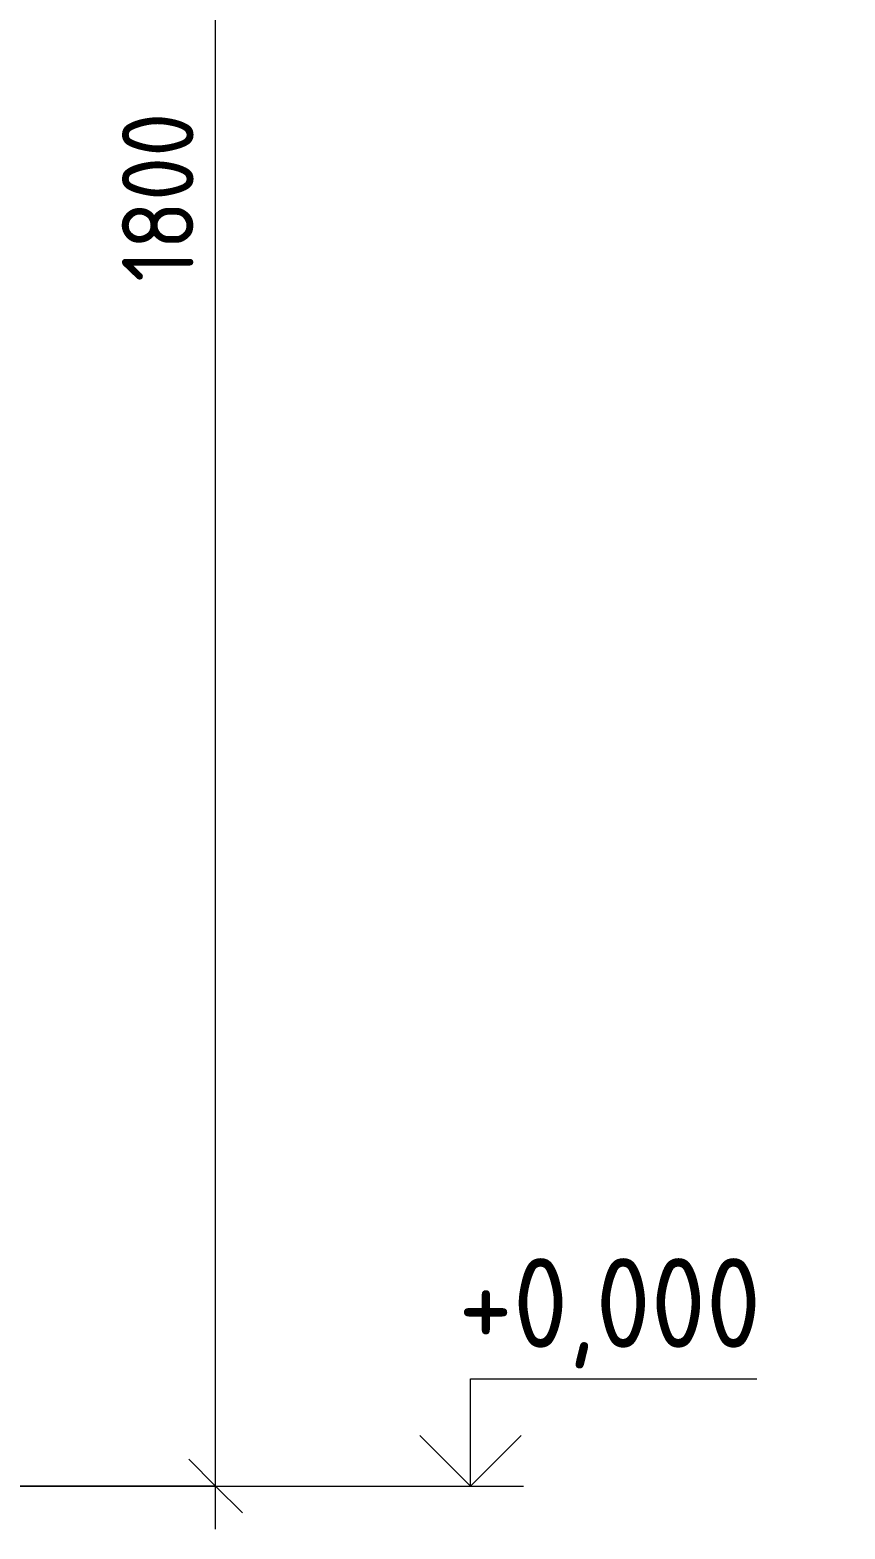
# Model space of a CAD drawing. Header units: millimetres. Extents: x 91786 to 132940, y -1987 to 10096.
# Drawn here: x 122603 to 123172, y -30 to 1017 of the extents above; entities that cross this region are included whole.
import ezdxf

# ---------------------------------------------------------------- set-up
doc = ezdxf.new("R2010")
doc.units = ezdxf.units.MM
for name, color, linetype, lineweight in [('A-ANNO-DIMS', 7, 'Continuous', 9), ('A-ANNO-DIMS-25', 7, 'Continuous', 9), ('G-ANNO-DIMS', 7, 'Continuous', 9), ('G-ANNO-DIMS-1', 7, 'Continuous', 20)]:
    doc.layers.add(name, color=color, linetype=linetype, lineweight=lineweight)
doc.styles.add('ISOCPEUR_1', font='isocpeur.ttf', dxfattribs={"width": 0.9, "height": 62.5})
doc.styles.add('ISOCPEUR_2', font='isocpeur.ttf', dxfattribs={"width": 0.9, "height": 50})
doc.dimstyles.new('ISO-2_0_0_9К_Средний_округл2_1', dxfattribs={"dimscale": 304.8, "dimtxt": 49.799059, "dimasz": 0.123031, "dimexe": 0.098425, "dimexo": 0, "dimgap": 0, "dimtad": 1, "dimdec": 0, "dimrnd": 10, "dimzin": 0, "dimdsep": 46, "dimtxsty": 'ISOCPEUR_2', "dimblk1": 'OBLIQUE', "dimblk2": 'OBLIQUE', "dimsah": 1, "dimcen": 0.09, "dimdle": 0.098425, "dimazin": 0, "dimtfac": 1, "dimtdec": 4, "dimtix": 1, "dimtmove": 0, "dimatfit": 3, "dimfxl": 1, "dimtvp": 1, "dimtolj": 1, "dimtzin": 0, "dimarcsym": 2})

# ---------------------------------------------------------------- blocks, each defined once
blk = doc.blocks.new('Высотные отметки - Стрелка_Верх-17668718-Развертка 1_66-3')
at = {"layer": 'G-ANNO-DIMS'}
for p, q in [((-94064.9, 3525), (-93864.9, 3525)), ((-94064.9, 3450), (-94064.9, 3525)), ((-94102.8, 3450), (-94027.8, 3450))]:
    blk.add_line(p, q, dxfattribs=at)
at = {"layer": 'G-ANNO-DIMS-1'}
for q in [(-94100.2, 3485.4), (-94029.5, 3485.4)]:
    blk.add_line((-94064.9, 3450), q, dxfattribs=at)
blk = doc.blocks.new('DIMBLOCK57-Развертка 1_66-3')
at = {"layer": 'A-ANNO-DIMS-25', "lineweight": 20}
for p, q in [((122732.5, 1800), (122713.7, 1818.8)), ((122732.5, 1800), (122751.2, 1781.2)), ((122732.5, 0), (122713.7, 18.7)), ((122732.5, 0), (122751.2, -18.8))]:
    blk.add_line(p, q, dxfattribs=at)
at = {"layer": 'A-ANNO-DIMS-25'}
for p, q in [((122566.3, 1800), (122762.5, 1800)), ((122732.5, 1800), (122566.3, 1800)), ((122732.5, -30), (122732.5, 1800)), ((122577.3, 0), (122762.5, 0)), ((122732.5, 0), (122577.3, 0))]:
    blk.add_line(p, q, dxfattribs=at)
at = {"layer": 'A-ANNO-DIMS-25', "color": 0, "insert": (122667.1, 841.1), "char_height": 50, "width": 141.353, "attachment_point": 1, "rotation": 90, "line_spacing_factor": 1.149209, "style": 'ISOCPEUR_2'}
blk.add_mtext('1800', dxfattribs=at)
blk = doc.blocks.new('_Oblique')
at = {"color": 0, "linetype": 'ByBlock', "lineweight": -2}
blk.add_line((-0.5, -0.5), (0.5, 0.5), dxfattribs=at)

msp = doc.modelspace()

# ---------------------------------------------------------------- linework, layer by layer
at = {"layer": 'G-ANNO-DIMS'}
for p, q in [((122467.3, 0), (122788.4, 0)), ((122788.4, 0), (122910.6, 0))]:
    msp.add_line(p, q, dxfattribs=at)

# ---------------------------------------------------------------- block references
msp.add_blockref('Высотные отметки - Стрелка_Верх-17668718-Развертка 1_66-3', (216975.5, -3450), dxfattribs=at)

# ---------------------------------------------------------------- texts
at = {"layer": 'G-ANNO-DIMS', "insert": (122902, 159.2), "char_height": 62.5, "width": 254.705, "attachment_point": 1, "line_spacing_factor": 1.149209, "style": 'ISOCPEUR_1', "bg_fill": 3, "box_fill_scale": 1.25, "bg_fill_color": 256, "bg_fill_true_color": 13158600, "bg_fill_transparency": 0}
msp.add_mtext('+0,000', dxfattribs=at)

# ---------------------------------------------------------------- dimensions: what is measured, and where the dimension line sits
at = {"layer": 'A-ANNO-DIMS'}
dim = msp.add_linear_dim(base=(122732.5, 1800), p1=(122577.3, 0), p2=(122566.3, 1800), angle=90, dimstyle='ISO-2_0_0_9К_Средний_округл2_1', override={"dimpost": '<>', "dimfxl": 1800.033611}, dxfattribs=at)
dim.commit()
dim.dimension.update_dxf_attribs({"geometry": 'DIMBLOCK57-Развертка 1_66-3', "text_midpoint": (122707.5, 900)})

doc.saveas('drawing.dxf')
